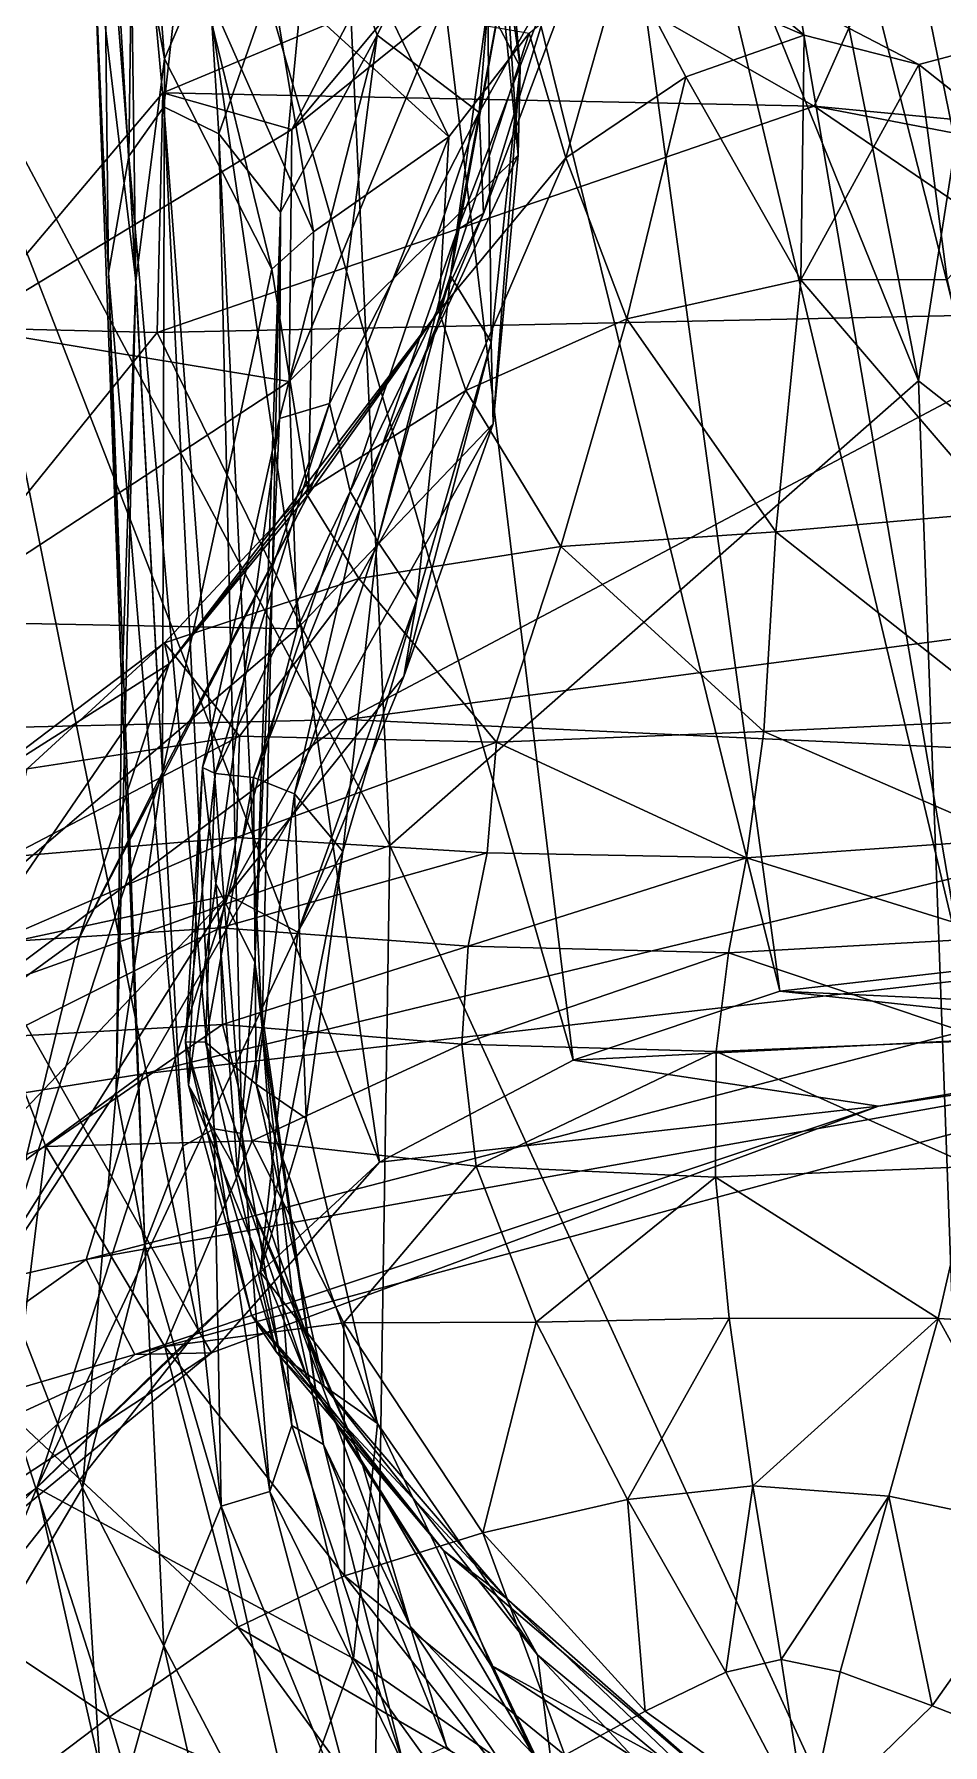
# Model space of a CAD drawing. Extents: x -1.1 to 1.1, y -4.3 to 7.3.
# Drawn here: x 0.6182 to 0.7677, y 0.1981 to 0.4796 of the extents above; entities that cross this region are included whole.
import ezdxf

# ---------------------------------------------------------------- set-up
doc = ezdxf.new("R2010")
doc.units = 0
doc.layers.add('T_REX$LWO', color=1, linetype='CONTINUOUS')

msp = doc.modelspace()

# ---------------------------------------------------------------- linework, layer by layer
at = {"layer": 'T_REX$LWO'}
for points in [[(0.66123, 0.67592, 3.32168), (0.53291, 0.6162, 3.41175), (0.67673, 0.34606, 3.34653)], [(0.66123, 0.67592, 3.32168), (0.76369, 0.42252, 3.28178), (0.71444, 0.6728, 3.22316)], [(0.66123, 0.67592, 3.32168), (0.67673, 0.34606, 3.34653), (0.76369, 0.42252, 3.28178)], [(0.79206, 0.60398, 3.12426), (0.71444, 0.6728, 3.22316), (0.76369, 0.42252, 3.28178)], [(0.69892, 0.62851, 1.79524), (0.71728, 0.64092, 1.87104), (0.77109, 0.32554, 1.63538)], [(0.71728, 0.64092, 1.87104), (0.73571, 0.6288, 1.96261), (0.79924, 0.31684, 1.67586)], [(0.79924, 0.31684, 1.67586), (0.77109, 0.32554, 1.63538), (0.71728, 0.64092, 1.87104)], [(0.67142, 0.60281, 1.74125), (0.69892, 0.62851, 1.79524), (0.74088, 0.32208, 1.60602)], [(0.77109, 0.32554, 1.63538), (0.74088, 0.32208, 1.60602), (0.69892, 0.62851, 1.79524)], [(0.73571, 0.6288, 1.96261), (0.81176, 0.57853, 2.07704), (0.82932, 0.28922, 1.72349)], [(0.82932, 0.28922, 1.72349), (0.79924, 0.31684, 1.67586), (0.73571, 0.6288, 1.96261)], [(0.53291, 0.6162, 3.41175), (0.5353, 0.2957, 3.39659), (0.67673, 0.34606, 3.34653)], [(0.63669, 0.55517, 1.70792), (0.67142, 0.60281, 1.74125), (0.70689, 0.31075, 1.58929)], [(0.74088, 0.32208, 1.60602), (0.70689, 0.31075, 1.58929), (0.67142, 0.60281, 1.74125)], [(0.85523, 0.35052, 3.07455), (0.79206, 0.60398, 3.12426), (0.76369, 0.42252, 3.28178)], [(0.60132, 0.48377, 1.69936), (0.63669, 0.55517, 1.70792), (0.675, 0.29397, 1.59023)], [(0.70689, 0.31075, 1.58929), (0.675, 0.29397, 1.59023), (0.63669, 0.55517, 1.70792)], [(0.69832, 0.53595, 0.83575), (0.66056, 0.46391, 0.96558), (0.69903, 0.49487, 0.98345)], [(0.69832, 0.53595, 0.83575), (0.6935, 0.5033, 0.82355), (0.66056, 0.46391, 0.96558)], [(0.63493, 0.439, 0.40895), (0.62791, 0.49757, 0.45645), (0.62953, 0.53057, 0.45489)], [(0.62953, 0.53057, 0.45489), (0.63399, 0.50644, 0.43429), (0.63493, 0.439, 0.40895)], [(0.69814, 0.47421, 0.76123), (0.6936, 0.52395, 0.77574), (0.69034, 0.53064, 0.74418)], [(0.69285, 0.48428, 0.73164), (0.69814, 0.47421, 0.76123), (0.69034, 0.53064, 0.74418)], [(0.66425, 0.50818, 0.53817), (0.67463, 0.4794, 0.58331), (0.69615, 0.52379, 0.58679)], [(0.67463, 0.4794, 0.58331), (0.69141, 0.46671, 0.63482), (0.69615, 0.52379, 0.58679)], [(0.69141, 0.46671, 0.63482), (0.71301, 0.50543, 0.6438), (0.69615, 0.52379, 0.58679)], [(0.69783, 0.45965, 0.81156), (0.6935, 0.5033, 0.82355), (0.6936, 0.52395, 0.77574)], [(0.69814, 0.47421, 0.76123), (0.69783, 0.45965, 0.81156), (0.6936, 0.52395, 0.77574)], [(0.63458, 0.5212, 0.49929), (0.62962, 0.51268, 0.48229), (0.63375, 0.45951, 0.47603)], [(0.63375, 0.45951, 0.47603), (0.6395, 0.46761, 0.48755), (0.63458, 0.5212, 0.49929)], [(0.63399, 0.50644, 0.43429), (0.63603, 0.52277, 0.43452), (0.63963, 0.47554, 0.41519)], [(0.64514, 0.5182, 0.51021), (0.63458, 0.5212, 0.49929), (0.6395, 0.46761, 0.48755)], [(0.63603, 0.52277, 0.43452), (0.64552, 0.48921, 0.41069), (0.63963, 0.47554, 0.41519)], [(0.6395, 0.46761, 0.48755), (0.64856, 0.46316, 0.50081), (0.64514, 0.5182, 0.51021)], [(0.66425, 0.50818, 0.53817), (0.64514, 0.5182, 0.51021), (0.64856, 0.46316, 0.50081)], [(0.62962, 0.51268, 0.48229), (0.62791, 0.49757, 0.45645), (0.6304, 0.44025, 0.4503)], [(0.6304, 0.44025, 0.4503), (0.63375, 0.45951, 0.47603), (0.62962, 0.51268, 0.48229)], [(0.64856, 0.46316, 0.50081), (0.65873, 0.45027, 0.53514), (0.66425, 0.50818, 0.53817)], [(0.67463, 0.4794, 0.58331), (0.66425, 0.50818, 0.53817), (0.65873, 0.45027, 0.53514)], [(0.63399, 0.50644, 0.43429), (0.63963, 0.47554, 0.41519), (0.63493, 0.439, 0.40895)], [(0.69141, 0.46671, 0.63482), (0.69214, 0.45006, 0.67426), (0.71301, 0.50543, 0.6438)], [(0.69214, 0.45006, 0.67426), (0.70546, 0.49347, 0.68662), (0.71301, 0.50543, 0.6438)], [(0.76321, 0.5053, 0.98988), (0.69903, 0.49487, 0.98345), (0.74652, 0.46776, 1.20558)], [(0.76321, 0.5053, 0.98988), (0.74652, 0.46776, 1.20558), (0.83197, 0.45964, 1.15263)], [(0.83197, 0.45964, 1.15263), (0.8095, 0.48125, 0.9791), (0.76321, 0.5053, 0.98988)], [(0.6935, 0.5033, 0.82355), (0.66016, 0.42244, 0.95051), (0.66056, 0.46391, 0.96558)], [(0.6935, 0.5033, 0.82355), (0.69783, 0.45965, 0.81156), (0.66016, 0.42244, 0.95051)], [(0.62791, 0.49757, 0.45645), (0.63493, 0.439, 0.40895), (0.6326, 0.37185, 0.40609)], [(0.6326, 0.37185, 0.40609), (0.6304, 0.44025, 0.4503), (0.62791, 0.49757, 0.45645)], [(0.7521, 0.48937, 0.40046), (0.77118, 0.49695, 0.40656), (0.77965, 0.47881, 0.37985)], [(0.69903, 0.49487, 0.98345), (0.63934, 0.46992, 1.15942), (0.74652, 0.46776, 1.20558)], [(0.69903, 0.49487, 0.98345), (0.66056, 0.46391, 0.96558), (0.63934, 0.46992, 1.15942)], [(0.68782, 0.44739, 0.69743), (0.69616, 0.49205, 0.70961), (0.70546, 0.49347, 0.68662)], [(0.70546, 0.49347, 0.68662), (0.69214, 0.45006, 0.67426), (0.68782, 0.44739, 0.69743)], [(0.68672, 0.43983, 0.71984), (0.69285, 0.48428, 0.73164), (0.69616, 0.49205, 0.70961)], [(0.69616, 0.49205, 0.70961), (0.68782, 0.44739, 0.69743), (0.68672, 0.43983, 0.71984)], [(0.69966, 0.47972, 0.34956), (0.71505, 0.49229, 0.35533), (0.70567, 0.45925, 0.33027)], [(0.70567, 0.45925, 0.33027), (0.71505, 0.49229, 0.35533), (0.72541, 0.47254, 0.33146)], [(0.71505, 0.49229, 0.35533), (0.72942, 0.49247, 0.36191), (0.74491, 0.47943, 0.33147)], [(0.71505, 0.49229, 0.35533), (0.74491, 0.47943, 0.33147), (0.72541, 0.47254, 0.33146)], [(0.74491, 0.47943, 0.33147), (0.72942, 0.49247, 0.36191), (0.76377, 0.47461, 0.33134)], [(0.72942, 0.49247, 0.36191), (0.73349, 0.4895, 0.39551), (0.77965, 0.47881, 0.37985)], [(0.76377, 0.47461, 0.33134), (0.72942, 0.49247, 0.36191), (0.77965, 0.47881, 0.37985)], [(0.64552, 0.48921, 0.41069), (0.65731, 0.4409, 0.37678), (0.63963, 0.47554, 0.41519)], [(0.66413, 0.44707, 0.3674), (0.64552, 0.48921, 0.41069), (0.65711, 0.4894, 0.4018)], [(0.64552, 0.48921, 0.41069), (0.66413, 0.44707, 0.3674), (0.65731, 0.4409, 0.37678)], [(0.67619, 0.48381, 0.37879), (0.68643, 0.46267, 0.35002), (0.65711, 0.4894, 0.4018)], [(0.68643, 0.46267, 0.35002), (0.66413, 0.44707, 0.3674), (0.65711, 0.4894, 0.4018)], [(0.77965, 0.47881, 0.37985), (0.73349, 0.4895, 0.39551), (0.7521, 0.48937, 0.40046)], [(0.69285, 0.48428, 0.73164), (0.68672, 0.43983, 0.71984), (0.69338, 0.42891, 0.74873)], [(0.69338, 0.42891, 0.74873), (0.69814, 0.47421, 0.76123), (0.69285, 0.48428, 0.73164)], [(0.56682, 0.40492, 1.70523), (0.60132, 0.48377, 1.69936), (0.64515, 0.26634, 1.60608)], [(0.675, 0.29397, 1.59023), (0.64515, 0.26634, 1.60608), (0.60132, 0.48377, 1.69936)], [(0.69966, 0.47972, 0.34956), (0.68643, 0.46267, 0.35002), (0.67619, 0.48381, 0.37879)], [(0.65873, 0.45027, 0.53514), (0.65854, 0.41632, 0.57654), (0.67463, 0.4794, 0.58331)], [(0.65854, 0.41632, 0.57654), (0.66676, 0.41881, 0.62661), (0.67463, 0.4794, 0.58331)], [(0.66676, 0.41881, 0.62661), (0.69141, 0.46671, 0.63482), (0.67463, 0.4794, 0.58331)], [(0.68478, 0.43398, 0.32929), (0.69966, 0.47972, 0.34956), (0.70567, 0.45925, 0.33027)], [(0.68643, 0.46267, 0.35002), (0.69966, 0.47972, 0.34956), (0.68478, 0.43398, 0.32929)], [(0.72541, 0.47254, 0.33146), (0.74491, 0.47943, 0.33147), (0.74435, 0.43916, 0.27821)], [(0.74435, 0.43916, 0.27821), (0.74491, 0.47943, 0.33147), (0.76377, 0.47461, 0.33134)], [(0.77965, 0.47881, 0.37985), (0.78544, 0.45741, 0.32945), (0.76377, 0.47461, 0.33134)], [(0.63493, 0.439, 0.40895), (0.63963, 0.47554, 0.41519), (0.6393, 0.35805, 0.34513)], [(0.63963, 0.47554, 0.41519), (0.65731, 0.4409, 0.37678), (0.6393, 0.35805, 0.34513)], [(0.69814, 0.47421, 0.76123), (0.69338, 0.42891, 0.74873), (0.69371, 0.41546, 0.79995)], [(0.69371, 0.41546, 0.79995), (0.69783, 0.45965, 0.81156), (0.69814, 0.47421, 0.76123)], [(0.76377, 0.47461, 0.33134), (0.76844, 0.4392, 0.28007), (0.74435, 0.43916, 0.27821)], [(0.76844, 0.4392, 0.28007), (0.76377, 0.47461, 0.33134), (0.78544, 0.45741, 0.32945)], [(0.70567, 0.45925, 0.33027), (0.72541, 0.47254, 0.33146), (0.71571, 0.43275, 0.27801)], [(0.71571, 0.43275, 0.27801), (0.72541, 0.47254, 0.33146), (0.74435, 0.43916, 0.27821)], [(0.63934, 0.46992, 1.15942), (0.60663, 0.43127, 1.16143), (0.6384, 0.43049, 1.30158)], [(0.66056, 0.46391, 0.96558), (0.60663, 0.43127, 1.16143), (0.63934, 0.46992, 1.15942)], [(0.6395, 0.46761, 0.48755), (0.63375, 0.45951, 0.47603), (0.64782, 0.29944, 0.44842)], [(0.74652, 0.46776, 1.20558), (0.63934, 0.46992, 1.15942), (0.6384, 0.43049, 1.30158)], [(0.6384, 0.43049, 1.30158), (0.79642, 0.43384, 1.36933), (0.74652, 0.46776, 1.20558)], [(0.64782, 0.29944, 0.44842), (0.65234, 0.29864, 0.45756), (0.6395, 0.46761, 0.48755)], [(0.64856, 0.46316, 0.50081), (0.6395, 0.46761, 0.48755), (0.65234, 0.29864, 0.45756)], [(0.87031, 0.44393, 1.30604), (0.83197, 0.45964, 1.15263), (0.74652, 0.46776, 1.20558)], [(0.74652, 0.46776, 1.20558), (0.79642, 0.43384, 1.36933), (0.87031, 0.44393, 1.30604)], [(0.66676, 0.41881, 0.62661), (0.67016, 0.40431, 0.6635), (0.69141, 0.46671, 0.63482)], [(0.67016, 0.40431, 0.6635), (0.69214, 0.45006, 0.67426), (0.69141, 0.46671, 0.63482)], [(0.66056, 0.46391, 0.96558), (0.66016, 0.42244, 0.95051), (0.60663, 0.43127, 1.16143)], [(0.65234, 0.29864, 0.45756), (0.65573, 0.3161, 0.48477), (0.64856, 0.46316, 0.50081)], [(0.65873, 0.45027, 0.53514), (0.64856, 0.46316, 0.50081), (0.65573, 0.3161, 0.48477)], [(0.66332, 0.4039, 0.33595), (0.68643, 0.46267, 0.35002), (0.68478, 0.43398, 0.32929)], [(0.66413, 0.44707, 0.3674), (0.68643, 0.46267, 0.35002), (0.66332, 0.4039, 0.33595)], [(0.63375, 0.45951, 0.47603), (0.6304, 0.44025, 0.4503), (0.64265, 0.2966, 0.42426)], [(0.64265, 0.2966, 0.42426), (0.64782, 0.29944, 0.44842), (0.63375, 0.45951, 0.47603)], [(0.69783, 0.45965, 0.81156), (0.66148, 0.38173, 0.93897), (0.66016, 0.42244, 0.95051)], [(0.69783, 0.45965, 0.81156), (0.69371, 0.41546, 0.79995), (0.66148, 0.38173, 0.93897)], [(0.68478, 0.43398, 0.32929), (0.70567, 0.45925, 0.33027), (0.6892, 0.42096, 0.28059)], [(0.6892, 0.42096, 0.28059), (0.70567, 0.45925, 0.33027), (0.71571, 0.43275, 0.27801)], [(0.65573, 0.3161, 0.48477), (0.65452, 0.32687, 0.5278), (0.65873, 0.45027, 0.53514)], [(0.65854, 0.41632, 0.57654), (0.65873, 0.45027, 0.53514), (0.65452, 0.32687, 0.5278)], [(0.69214, 0.45006, 0.67426), (0.67016, 0.40431, 0.6635), (0.67185, 0.40154, 0.68722)], [(0.67185, 0.40154, 0.68722), (0.68782, 0.44739, 0.69743), (0.69214, 0.45006, 0.67426)], [(0.65731, 0.4409, 0.37678), (0.66413, 0.44707, 0.3674), (0.66332, 0.4039, 0.33595)], [(0.68782, 0.44739, 0.69743), (0.67185, 0.40154, 0.68722), (0.67468, 0.39616, 0.71123)], [(0.67468, 0.39616, 0.71123), (0.68672, 0.43983, 0.71984), (0.68782, 0.44739, 0.69743)], [(0.6304, 0.44025, 0.4503), (0.6326, 0.37185, 0.40609), (0.6364, 0.28036, 0.3943)], [(0.6364, 0.28036, 0.3943), (0.64265, 0.2966, 0.42426), (0.6304, 0.44025, 0.4503)], [(0.65731, 0.4409, 0.37678), (0.66332, 0.4039, 0.33595), (0.6393, 0.35805, 0.34513)], [(0.68672, 0.43983, 0.71984), (0.67468, 0.39616, 0.71123), (0.68115, 0.3865, 0.74155)], [(0.68115, 0.3865, 0.74155), (0.69338, 0.42891, 0.74873), (0.68672, 0.43983, 0.71984)], [(0.76844, 0.4392, 0.28007), (0.77711, 0.40091, 0.22881), (0.74435, 0.43916, 0.27821)], [(0.63493, 0.439, 0.40895), (0.6393, 0.35805, 0.34513), (0.6317, 0.30547, 0.35879)], [(0.6326, 0.37185, 0.40609), (0.63493, 0.439, 0.40895), (0.6317, 0.30547, 0.35879)], [(0.71571, 0.43275, 0.27801), (0.74435, 0.43916, 0.27821), (0.74025, 0.3977, 0.22623)], [(0.77711, 0.40091, 0.22881), (0.74025, 0.3977, 0.22623), (0.74435, 0.43916, 0.27821)], [(0.79642, 0.43384, 1.36933), (0.6384, 0.43049, 1.30158), (0.66969, 0.36679, 1.41174)], [(0.68478, 0.43398, 0.32929), (0.66285, 0.4042, 0.28128), (0.64039, 0.37593, 0.28481)], [(0.64039, 0.37593, 0.28481), (0.66332, 0.4039, 0.33595), (0.68478, 0.43398, 0.32929)], [(0.66285, 0.4042, 0.28128), (0.68478, 0.43398, 0.32929), (0.6892, 0.42096, 0.28059)], [(0.66969, 0.36679, 1.41174), (0.86786, 0.39312, 1.44006), (0.79642, 0.43384, 1.36933)], [(0.60663, 0.43127, 1.16143), (0.58532, 0.36483, 1.30666), (0.6384, 0.43049, 1.30158)], [(0.66016, 0.42244, 0.95051), (0.59979, 0.38291, 1.13557), (0.60663, 0.43127, 1.16143)], [(0.6892, 0.42096, 0.28059), (0.71571, 0.43275, 0.27801), (0.70483, 0.39525, 0.22792)], [(0.70483, 0.39525, 0.22792), (0.71571, 0.43275, 0.27801), (0.74025, 0.3977, 0.22623)], [(0.6384, 0.43049, 1.30158), (0.58532, 0.36483, 1.30666), (0.66969, 0.36679, 1.41174)], [(0.67903, 0.37386, 0.79578), (0.69371, 0.41546, 0.79995), (0.69338, 0.42891, 0.74873)], [(0.69338, 0.42891, 0.74873), (0.68115, 0.3865, 0.74155), (0.67903, 0.37386, 0.79578)], [(0.66016, 0.42244, 0.95051), (0.66148, 0.38173, 0.93897), (0.59979, 0.38291, 1.13557)], [(0.76369, 0.42252, 3.28178), (0.67673, 0.34606, 3.34653), (0.77424, 0.13335, 3.23915)], [(0.85523, 0.35052, 3.07455), (0.76369, 0.42252, 3.28178), (0.77424, 0.13335, 3.23915)], [(0.66285, 0.4042, 0.28128), (0.6892, 0.42096, 0.28059), (0.67159, 0.39001, 0.23029)], [(0.67159, 0.39001, 0.23029), (0.6892, 0.42096, 0.28059), (0.70483, 0.39525, 0.22792)], [(0.64591, 0.35887, 0.62234), (0.66676, 0.41881, 0.62661), (0.65854, 0.41632, 0.57654)], [(0.64591, 0.35887, 0.62234), (0.64798, 0.3579, 0.65654), (0.66676, 0.41881, 0.62661)], [(0.64798, 0.3579, 0.65654), (0.67016, 0.40431, 0.6635), (0.66676, 0.41881, 0.62661)], [(0.6481, 0.33979, 0.5759), (0.64591, 0.35887, 0.62234), (0.65854, 0.41632, 0.57654)], [(0.65452, 0.32687, 0.5278), (0.6481, 0.33979, 0.5759), (0.65854, 0.41632, 0.57654)], [(0.69371, 0.41546, 0.79995), (0.65011, 0.33787, 0.93559), (0.66148, 0.38173, 0.93897)], [(0.69371, 0.41546, 0.79995), (0.67903, 0.37386, 0.79578), (0.65011, 0.33787, 0.93559)], [(0.64515, 0.26634, 1.60608), (0.61682, 0.23043, 1.62442), (0.56682, 0.40492, 1.70523)], [(0.66332, 0.4039, 0.33595), (0.64039, 0.37593, 0.28481), (0.62565, 0.33093, 0.29688)], [(0.6393, 0.35805, 0.34513), (0.66332, 0.4039, 0.33595), (0.62565, 0.33093, 0.29688)], [(0.63964, 0.37942, 0.23494), (0.66285, 0.4042, 0.28128), (0.67159, 0.39001, 0.23029)], [(0.64039, 0.37593, 0.28481), (0.66285, 0.4042, 0.28128), (0.63964, 0.37942, 0.23494)], [(0.67016, 0.40431, 0.6635), (0.64798, 0.3579, 0.65654), (0.65426, 0.35725, 0.68073)], [(0.65426, 0.35725, 0.68073), (0.67185, 0.40154, 0.68722), (0.67016, 0.40431, 0.6635)], [(0.67185, 0.40154, 0.68722), (0.65426, 0.35725, 0.68073), (0.66101, 0.35454, 0.70681)], [(0.66101, 0.35454, 0.70681), (0.67468, 0.39616, 0.71123), (0.67185, 0.40154, 0.68722)], [(0.77711, 0.40091, 0.22881), (0.77938, 0.36672, 0.18689), (0.74025, 0.3977, 0.22623)], [(0.70483, 0.39525, 0.22792), (0.74025, 0.3977, 0.22623), (0.73828, 0.36484, 0.18805)], [(0.77938, 0.36672, 0.18689), (0.73828, 0.36484, 0.18805), (0.74025, 0.3977, 0.22623)], [(0.67468, 0.39616, 0.71123), (0.66101, 0.35454, 0.70681), (0.66897, 0.34507, 0.73998)], [(0.66897, 0.34507, 0.73998), (0.68115, 0.3865, 0.74155), (0.67468, 0.39616, 0.71123)], [(0.67159, 0.39001, 0.23029), (0.70483, 0.39525, 0.22792), (0.69429, 0.36307, 0.18673)], [(0.69429, 0.36307, 0.18673), (0.70483, 0.39525, 0.22792), (0.73828, 0.36484, 0.18805)], [(0.86786, 0.39312, 1.44006), (0.66969, 0.36679, 1.41174), (0.84406, 0.35871, 1.47524)], [(0.63964, 0.37942, 0.23494), (0.67159, 0.39001, 0.23029), (0.652, 0.36406, 0.18965)], [(0.652, 0.36406, 0.18965), (0.67159, 0.39001, 0.23029), (0.69429, 0.36307, 0.18673)], [(0.66159, 0.33177, 0.79413), (0.67903, 0.37386, 0.79578), (0.68115, 0.3865, 0.74155)], [(0.68115, 0.3865, 0.74155), (0.66897, 0.34507, 0.73998), (0.66159, 0.33177, 0.79413)], [(0.66148, 0.38173, 0.93897), (0.59686, 0.32644, 1.12096), (0.59979, 0.38291, 1.13557)], [(0.66148, 0.38173, 0.93897), (0.65011, 0.33787, 0.93559), (0.59686, 0.32644, 1.12096)], [(0.60755, 0.35513, 0.23278), (0.63964, 0.37942, 0.23494), (0.61701, 0.35866, 0.19313)], [(0.60755, 0.35513, 0.23278), (0.64039, 0.37593, 0.28481), (0.63964, 0.37942, 0.23494)], [(0.61701, 0.35866, 0.19313), (0.63964, 0.37942, 0.23494), (0.652, 0.36406, 0.18965)], [(0.64039, 0.37593, 0.28481), (0.60755, 0.35513, 0.23278), (0.59362, 0.3076, 0.25646)], [(0.62565, 0.33093, 0.29688), (0.64039, 0.37593, 0.28481), (0.59362, 0.3076, 0.25646)], [(0.6364, 0.28036, 0.3943), (0.6326, 0.37185, 0.40609), (0.6317, 0.30547, 0.35879)], [(0.67903, 0.37386, 0.79578), (0.66159, 0.33177, 0.79413), (0.65011, 0.33787, 0.93559)], [(0.58532, 0.36483, 1.30666), (0.57967, 0.29946, 1.39562), (0.66969, 0.36679, 1.41174)], [(0.66969, 0.36679, 1.41174), (0.57967, 0.29946, 1.39562), (0.63612, 0.3085, 1.45529)], [(0.66969, 0.36679, 1.41174), (0.63612, 0.3085, 1.45529), (0.84406, 0.35871, 1.47524)], [(0.77938, 0.36672, 0.18689), (0.77909, 0.34711, 0.16045), (0.73828, 0.36484, 0.18805)], [(0.652, 0.36406, 0.18965), (0.65149, 0.34735, 0.16246), (0.61409, 0.3442, 0.165)], [(0.61701, 0.35866, 0.19313), (0.652, 0.36406, 0.18965), (0.61409, 0.3442, 0.165)], [(0.652, 0.36406, 0.18965), (0.69429, 0.36307, 0.18673), (0.65149, 0.34735, 0.16246)], [(0.69429, 0.36307, 0.18673), (0.73828, 0.36484, 0.18805), (0.73538, 0.34405, 0.16187)], [(0.77909, 0.34711, 0.16045), (0.73538, 0.34405, 0.16187), (0.73828, 0.36484, 0.18805)], [(0.69429, 0.36307, 0.18673), (0.69273, 0.34486, 0.16259), (0.65149, 0.34735, 0.16246)], [(0.73538, 0.34405, 0.16187), (0.69273, 0.34486, 0.16259), (0.69429, 0.36307, 0.18673)], [(0.6393, 0.35805, 0.34513), (0.62565, 0.33093, 0.29688), (0.61224, 0.27602, 0.30828)], [(0.6317, 0.30547, 0.35879), (0.6393, 0.35805, 0.34513), (0.61224, 0.27602, 0.30828)], [(0.84406, 0.35871, 1.47524), (0.63612, 0.3085, 1.45529), (0.82864, 0.33048, 1.49424)], [(0.6431, 0.31374, 0.65231), (0.64798, 0.3579, 0.65654), (0.64591, 0.35887, 0.62234)], [(0.6436, 0.30664, 0.61175), (0.6431, 0.31374, 0.65231), (0.64591, 0.35887, 0.62234)], [(0.64798, 0.3579, 0.65654), (0.6431, 0.31374, 0.65231), (0.64637, 0.31369, 0.67894)], [(0.6436, 0.30664, 0.61175), (0.64591, 0.35887, 0.62234), (0.6481, 0.33979, 0.5759)], [(0.64637, 0.31369, 0.67894), (0.65426, 0.35725, 0.68073), (0.64798, 0.3579, 0.65654)], [(0.65426, 0.35725, 0.68073), (0.64637, 0.31369, 0.67894), (0.6547, 0.30679, 0.70706)], [(0.6547, 0.30679, 0.70706), (0.66101, 0.35454, 0.70681), (0.65426, 0.35725, 0.68073)], [(0.66101, 0.35454, 0.70681), (0.6547, 0.30679, 0.70706), (0.66294, 0.30115, 0.73996)], [(0.66294, 0.30115, 0.73996), (0.66897, 0.34507, 0.73998), (0.66101, 0.35454, 0.70681)], [(0.65149, 0.34735, 0.16246), (0.64877, 0.33251, 0.13882), (0.61157, 0.33008, 0.14199)], [(0.61409, 0.3442, 0.165), (0.65149, 0.34735, 0.16246), (0.61157, 0.33008, 0.14199)], [(0.65149, 0.34735, 0.16246), (0.69273, 0.34486, 0.16259), (0.64877, 0.33251, 0.13882)], [(0.77909, 0.34711, 0.16045), (0.77754, 0.33093, 0.13572), (0.73538, 0.34405, 0.16187)], [(0.67673, 0.34606, 3.34653), (0.5353, 0.2957, 3.39659), (0.67239, 0.06605, 3.27455)], [(0.69273, 0.34486, 0.16259), (0.68961, 0.32949, 0.13813), (0.64877, 0.33251, 0.13882)], [(0.6554, 0.2759, 0.79731), (0.66159, 0.33177, 0.79413), (0.66897, 0.34507, 0.73998)], [(0.66897, 0.34507, 0.73998), (0.66294, 0.30115, 0.73996), (0.6554, 0.2759, 0.79731)], [(0.67673, 0.34606, 3.34653), (0.67239, 0.06605, 3.27455), (0.77424, 0.13335, 3.23915)], [(0.69273, 0.34486, 0.16259), (0.73538, 0.34405, 0.16187), (0.68961, 0.32949, 0.13813)], [(0.73538, 0.34405, 0.16187), (0.73246, 0.32841, 0.13707), (0.68961, 0.32949, 0.13813)], [(0.77754, 0.33093, 0.13572), (0.73246, 0.32841, 0.13707), (0.73538, 0.34405, 0.16187)], [(0.65011, 0.33787, 0.93559), (0.56517, 0.20267, 1.12057), (0.58241, 0.26659, 1.11667)], [(0.65011, 0.33787, 0.93559), (0.61863, 0.24037, 0.94813), (0.56517, 0.20267, 1.12057)], [(0.65011, 0.33787, 0.93559), (0.58241, 0.26659, 1.11667), (0.59686, 0.32644, 1.12096)], [(0.66159, 0.33177, 0.79413), (0.61863, 0.24037, 0.94813), (0.65011, 0.33787, 0.93559)], [(0.65164, 0.29224, 0.56503), (0.6436, 0.30664, 0.61175), (0.6481, 0.33979, 0.5759)], [(0.65164, 0.29224, 0.56503), (0.6481, 0.33979, 0.5759), (0.65452, 0.32687, 0.5278)], [(0.61157, 0.33008, 0.14199), (0.64877, 0.33251, 0.13882), (0.6131, 0.31456, 0.1222)], [(0.64877, 0.33251, 0.13882), (0.64918, 0.31659, 0.118), (0.6131, 0.31456, 0.1222)], [(0.64877, 0.33251, 0.13882), (0.68961, 0.32949, 0.13813), (0.64918, 0.31659, 0.118)], [(0.61224, 0.27602, 0.30828), (0.62565, 0.33093, 0.29688), (0.59362, 0.3076, 0.25646)], [(0.66159, 0.33177, 0.79413), (0.6554, 0.2759, 0.79731), (0.61863, 0.24037, 0.94813)], [(0.82864, 0.33048, 1.49424), (0.62673, 0.2779, 1.47939), (0.82204, 0.31288, 1.53397)], [(0.63612, 0.3085, 1.45529), (0.62673, 0.2779, 1.47939), (0.82864, 0.33048, 1.49424)], [(0.68961, 0.32949, 0.13813), (0.68855, 0.31338, 0.11557), (0.64918, 0.31659, 0.118)], [(0.68961, 0.32949, 0.13813), (0.73246, 0.32841, 0.13707), (0.68855, 0.31338, 0.11557)], [(0.77754, 0.33093, 0.13572), (0.77528, 0.31402, 0.11299), (0.73246, 0.32841, 0.13707)], [(0.66092, 0.26987, 0.52751), (0.65164, 0.29224, 0.56503), (0.65452, 0.32687, 0.5278)], [(0.65452, 0.32687, 0.5278), (0.65573, 0.3161, 0.48477), (0.6658, 0.24746, 0.49153)], [(0.6658, 0.24746, 0.49153), (0.66092, 0.26987, 0.52751), (0.65452, 0.32687, 0.5278)], [(0.73246, 0.32841, 0.13707), (0.73039, 0.31214, 0.11368), (0.68855, 0.31338, 0.11557)], [(0.77528, 0.31402, 0.11299), (0.73039, 0.31214, 0.11368), (0.73246, 0.32841, 0.13707)], [(0.74088, 0.32208, 1.60602), (0.77109, 0.32554, 1.63538), (0.87456, 0.3077, 1.56349)], [(0.70689, 0.31075, 1.58929), (0.74088, 0.32208, 1.60602), (0.84046, 0.31746, 1.55753)], [(0.87456, 0.3077, 1.56349), (0.84046, 0.31746, 1.55753), (0.74088, 0.32208, 1.60602)], [(0.6131, 0.31456, 0.1222), (0.64918, 0.31659, 0.118), (0.62009, 0.29653, 0.10668)], [(0.64918, 0.31659, 0.118), (0.65407, 0.29744, 0.10186), (0.62009, 0.29653, 0.10668)], [(0.64918, 0.31659, 0.118), (0.68855, 0.31338, 0.11557), (0.65407, 0.29744, 0.10186)], [(0.65573, 0.3161, 0.48477), (0.65234, 0.29864, 0.45756), (0.66059, 0.25062, 0.46469)], [(0.66059, 0.25062, 0.46469), (0.6658, 0.24746, 0.49153), (0.65573, 0.3161, 0.48477)], [(0.84046, 0.31746, 1.55753), (0.75715, 0.30314, 1.57006), (0.70689, 0.31075, 1.58929)], [(0.82204, 0.31288, 1.53397), (0.75715, 0.30314, 1.57006), (0.84046, 0.31746, 1.55753)], [(0.6131, 0.31456, 0.1222), (0.62009, 0.29653, 0.10668), (0.58941, 0.28392, 0.11108)], [(0.62673, 0.2779, 1.47939), (0.63477, 0.26227, 1.50957), (0.82204, 0.31288, 1.53397)], [(0.82204, 0.31288, 1.53397), (0.63477, 0.26227, 1.50957), (0.75715, 0.30314, 1.57006)], [(0.65395, 0.26875, 0.642), (0.6431, 0.31374, 0.65231), (0.6436, 0.30664, 0.61175)], [(0.65801, 0.26275, 0.66754), (0.64637, 0.31369, 0.67894), (0.6431, 0.31374, 0.65231)], [(0.6431, 0.31374, 0.65231), (0.65395, 0.26875, 0.642), (0.65801, 0.26275, 0.66754)], [(0.66591, 0.25708, 0.69678), (0.6547, 0.30679, 0.70706), (0.64637, 0.31369, 0.67894)], [(0.64637, 0.31369, 0.67894), (0.65801, 0.26275, 0.66754), (0.66591, 0.25708, 0.69678)], [(0.68855, 0.31338, 0.11557), (0.69094, 0.29329, 0.09772), (0.65407, 0.29744, 0.10186)], [(0.68855, 0.31338, 0.11557), (0.73039, 0.31214, 0.11368), (0.69094, 0.29329, 0.09772)], [(0.77528, 0.31402, 0.11299), (0.77268, 0.29325, 0.0946), (0.73039, 0.31214, 0.11368)], [(0.675, 0.29397, 1.59023), (0.70689, 0.31075, 1.58929), (0.75715, 0.30314, 1.57006)], [(0.73039, 0.31214, 0.11368), (0.73029, 0.2915, 0.09465), (0.69094, 0.29329, 0.09772)], [(0.77268, 0.29325, 0.0946), (0.73029, 0.2915, 0.09465), (0.73039, 0.31214, 0.11368)], [(0.63612, 0.3085, 1.45529), (0.5795, 0.26703, 1.45027), (0.62673, 0.2779, 1.47939)], [(0.57967, 0.29946, 1.39562), (0.5795, 0.26703, 1.45027), (0.63612, 0.3085, 1.45529)], [(0.62615, 0.24034, 0.35336), (0.6317, 0.30547, 0.35879), (0.61224, 0.27602, 0.30828)], [(0.6317, 0.30547, 0.35879), (0.62615, 0.24034, 0.35336), (0.6364, 0.28036, 0.3943)], [(0.6436, 0.30664, 0.61175), (0.66324, 0.25817, 0.60147), (0.65395, 0.26875, 0.642)], [(0.66324, 0.25817, 0.60147), (0.6436, 0.30664, 0.61175), (0.65164, 0.29224, 0.56503)], [(0.67468, 0.25096, 0.73976), (0.66294, 0.30115, 0.73996), (0.6547, 0.30679, 0.70706)], [(0.6547, 0.30679, 0.70706), (0.66591, 0.25708, 0.69678), (0.67468, 0.25096, 0.73976)], [(0.63477, 0.26227, 1.50957), (0.64736, 0.26256, 1.57337), (0.75715, 0.30314, 1.57006)], [(0.75715, 0.30314, 1.57006), (0.64736, 0.26256, 1.57337), (0.675, 0.29397, 1.59023)], [(0.64782, 0.29944, 0.44842), (0.64265, 0.2966, 0.42426), (0.64895, 0.23731, 0.42045)], [(0.64895, 0.23731, 0.42045), (0.65695, 0.23975, 0.44145), (0.64782, 0.29944, 0.44842)], [(0.65234, 0.29864, 0.45756), (0.64782, 0.29944, 0.44842), (0.65695, 0.23975, 0.44145)], [(0.65695, 0.23975, 0.44145), (0.66059, 0.25062, 0.46469), (0.65234, 0.29864, 0.45756)], [(0.66294, 0.30115, 0.73996), (0.67468, 0.25096, 0.73976), (0.6554, 0.2759, 0.79731)], [(0.5353, 0.2957, 3.39659), (0.56624, -0.02362, 3.39177), (0.67239, 0.06605, 3.27455)], [(0.58941, 0.28392, 0.11108), (0.62009, 0.29653, 0.10668), (0.61468, 0.2521, 0.09297)], [(0.62009, 0.29653, 0.10668), (0.63969, 0.26362, 0.0924), (0.61468, 0.2521, 0.09297)], [(0.62009, 0.29653, 0.10668), (0.65407, 0.29744, 0.10186), (0.63969, 0.26362, 0.0924)], [(0.64895, 0.23731, 0.42045), (0.64265, 0.2966, 0.42426), (0.6364, 0.28036, 0.3943)], [(0.65407, 0.29744, 0.10186), (0.66914, 0.26751, 0.09016), (0.63969, 0.26362, 0.0924)], [(0.65407, 0.29744, 0.10186), (0.69094, 0.29329, 0.09772), (0.66914, 0.26751, 0.09016)], [(0.64515, 0.26634, 1.60608), (0.675, 0.29397, 1.59023), (0.64736, 0.26256, 1.57337)], [(0.69094, 0.29329, 0.09772), (0.70081, 0.26764, 0.08701), (0.66914, 0.26751, 0.09016)], [(0.69094, 0.29329, 0.09772), (0.73029, 0.2915, 0.09465), (0.70081, 0.26764, 0.08701)], [(0.73029, 0.2915, 0.09465), (0.77268, 0.29325, 0.0946), (0.76696, 0.2682, 0.08406)], [(0.76696, 0.2682, 0.08406), (0.77268, 0.29325, 0.0946), (0.80355, 0.26621, 0.08424)], [(0.65164, 0.29224, 0.56503), (0.67197, 0.24492, 0.56228), (0.66324, 0.25817, 0.60147)], [(0.67197, 0.24492, 0.56228), (0.65164, 0.29224, 0.56503), (0.66092, 0.26987, 0.52751)], [(0.73029, 0.2915, 0.09465), (0.73253, 0.26825, 0.0844), (0.70081, 0.26764, 0.08701)], [(0.73253, 0.26825, 0.0844), (0.73029, 0.2915, 0.09465), (0.76696, 0.2682, 0.08406)], [(0.63952, 0.21437, 0.38959), (0.6364, 0.28036, 0.3943), (0.62615, 0.24034, 0.35336)], [(0.63952, 0.21437, 0.38959), (0.64895, 0.23731, 0.42045), (0.6364, 0.28036, 0.3943)], [(0.5795, 0.26703, 1.45027), (0.58378, 0.24743, 1.48698), (0.62673, 0.2779, 1.47939)], [(0.62673, 0.2779, 1.47939), (0.58378, 0.24743, 1.48698), (0.63477, 0.26227, 1.50957)], [(0.61224, 0.27602, 0.30828), (0.60649, 0.20734, 0.3208), (0.62615, 0.24034, 0.35336)], [(0.6554, 0.2759, 0.79731), (0.67072, 0.21226, 0.80675), (0.61863, 0.24037, 0.94813)], [(0.67468, 0.25096, 0.73976), (0.67072, 0.21226, 0.80675), (0.6554, 0.2759, 0.79731)], [(0.63969, 0.26362, 0.0924), (0.66914, 0.26751, 0.09016), (0.66923, 0.22586, 0.07928)], [(0.68556, 0.23005, 0.63881), (0.65395, 0.26875, 0.642), (0.66324, 0.25817, 0.60147)], [(0.65395, 0.26875, 0.642), (0.68556, 0.23005, 0.63881), (0.65801, 0.26275, 0.66754)], [(0.66092, 0.26987, 0.52751), (0.68005, 0.21761, 0.52508), (0.67197, 0.24492, 0.56228)], [(0.68005, 0.21761, 0.52508), (0.66092, 0.26987, 0.52751), (0.6658, 0.24746, 0.49153)], [(0.66914, 0.26751, 0.09016), (0.70081, 0.26764, 0.08701), (0.69202, 0.23297, 0.07984)], [(0.66914, 0.26751, 0.09016), (0.69202, 0.23297, 0.07984), (0.66923, 0.22586, 0.07928)], [(0.70081, 0.26764, 0.08701), (0.71584, 0.23843, 0.07864), (0.69202, 0.23297, 0.07984)], [(0.70081, 0.26764, 0.08701), (0.73253, 0.26825, 0.0844), (0.71584, 0.23843, 0.07864)], [(0.73253, 0.26825, 0.0844), (0.73646, 0.24069, 0.07683), (0.71584, 0.23843, 0.07864)], [(0.73646, 0.24069, 0.07683), (0.73253, 0.26825, 0.0844), (0.76696, 0.2682, 0.08406)], [(0.76696, 0.2682, 0.08406), (0.75885, 0.23896, 0.07604), (0.73646, 0.24069, 0.07683)], [(0.75885, 0.23896, 0.07604), (0.76696, 0.2682, 0.08406), (0.78626, 0.23322, 0.07447)], [(0.76696, 0.2682, 0.08406), (0.80355, 0.26621, 0.08424), (0.78626, 0.23322, 0.07447)], [(0.64736, 0.26256, 1.57337), (0.60825, 0.23039, 1.58912), (0.64515, 0.26634, 1.60608)], [(0.61682, 0.23043, 1.62442), (0.64515, 0.26634, 1.60608), (0.60825, 0.23039, 1.58912)], [(0.58378, 0.24743, 1.48698), (0.60178, 0.23269, 1.53796), (0.63477, 0.26227, 1.50957)], [(0.60178, 0.23269, 1.53796), (0.60825, 0.23039, 1.58912), (0.64736, 0.26256, 1.57337)], [(0.63477, 0.26227, 1.50957), (0.60178, 0.23269, 1.53796), (0.64736, 0.26256, 1.57337)], [(0.61468, 0.2521, 0.09297), (0.63969, 0.26362, 0.0924), (0.6517, 0.21743, 0.07777)], [(0.63969, 0.26362, 0.0924), (0.66923, 0.22586, 0.07928), (0.6517, 0.21743, 0.07777)], [(0.65801, 0.26275, 0.66754), (0.69587, 0.22218, 0.66775), (0.66591, 0.25708, 0.69678)], [(0.68556, 0.23005, 0.63881), (0.69587, 0.22218, 0.66775), (0.65801, 0.26275, 0.66754)], [(0.66324, 0.25817, 0.60147), (0.69333, 0.21115, 0.59838), (0.68556, 0.23005, 0.63881)], [(0.69333, 0.21115, 0.59838), (0.66324, 0.25817, 0.60147), (0.67197, 0.24492, 0.56228)], [(0.66591, 0.25708, 0.69678), (0.70103, 0.21285, 0.70285), (0.67468, 0.25096, 0.73976)], [(0.69587, 0.22218, 0.66775), (0.70103, 0.21285, 0.70285), (0.66591, 0.25708, 0.69678)], [(0.63051, 0.20259, 0.0725), (0.59201, 0.22815, 0.09162), (0.61468, 0.2521, 0.09297)], [(0.61468, 0.2521, 0.09297), (0.6517, 0.21743, 0.07777), (0.63051, 0.20259, 0.0725)], [(0.66059, 0.25062, 0.46469), (0.65695, 0.23975, 0.44145), (0.67903, 0.19467, 0.46509)], [(0.6658, 0.24746, 0.49153), (0.66059, 0.25062, 0.46469), (0.67903, 0.19467, 0.46509)], [(0.67468, 0.25096, 0.73976), (0.70405, 0.18918, 0.74258), (0.67072, 0.21226, 0.80675)], [(0.70103, 0.21285, 0.70285), (0.70405, 0.18918, 0.74258), (0.67468, 0.25096, 0.73976)], [(0.67903, 0.19467, 0.46509), (0.68604, 0.19778, 0.4941), (0.6658, 0.24746, 0.49153)], [(0.6658, 0.24746, 0.49153), (0.68604, 0.19778, 0.4941), (0.68005, 0.21761, 0.52508)], [(0.67197, 0.24492, 0.56228), (0.70025, 0.19657, 0.56089), (0.69333, 0.21115, 0.59838)], [(0.70025, 0.19657, 0.56089), (0.67197, 0.24492, 0.56228), (0.68005, 0.21761, 0.52508)], [(0.61863, 0.24037, 0.94813), (0.56075, 0.09971, 1.12256), (0.56517, 0.20267, 1.12057)], [(0.61863, 0.24037, 0.94813), (0.64246, 0.13463, 0.94239), (0.56075, 0.09971, 1.12256)], [(0.62994, 0.17972, 0.35945), (0.62615, 0.24034, 0.35336), (0.60649, 0.20734, 0.3208)], [(0.67072, 0.21226, 0.80675), (0.64246, 0.13463, 0.94239), (0.61863, 0.24037, 0.94813)], [(0.62615, 0.24034, 0.35336), (0.62994, 0.17972, 0.35945), (0.63952, 0.21437, 0.38959)], [(0.65695, 0.23975, 0.44145), (0.64895, 0.23731, 0.42045), (0.67353, 0.17755, 0.43583)], [(0.65695, 0.23975, 0.44145), (0.67353, 0.17755, 0.43583), (0.67903, 0.19467, 0.46509)], [(0.71584, 0.23843, 0.07864), (0.73646, 0.24069, 0.07683), (0.73202, 0.21003, 0.06803)], [(0.73646, 0.24069, 0.07683), (0.74108, 0.21211, 0.06761), (0.73202, 0.21003, 0.06803)], [(0.74108, 0.21211, 0.06761), (0.73646, 0.24069, 0.07683), (0.75885, 0.23896, 0.07604)], [(0.64895, 0.23731, 0.42045), (0.63952, 0.21437, 0.38959), (0.66526, 0.16506, 0.41404)], [(0.64895, 0.23731, 0.42045), (0.66526, 0.16506, 0.41404), (0.67353, 0.17755, 0.43583)], [(0.69202, 0.23297, 0.07984), (0.71584, 0.23843, 0.07864), (0.71875, 0.20357, 0.06695)], [(0.71584, 0.23843, 0.07864), (0.73202, 0.21003, 0.06803), (0.71875, 0.20357, 0.06695)], [(0.75885, 0.23896, 0.07604), (0.75082, 0.21006, 0.06655), (0.74108, 0.21211, 0.06761)], [(0.75082, 0.21006, 0.06655), (0.75885, 0.23896, 0.07604), (0.76596, 0.20449, 0.06381)], [(0.75885, 0.23896, 0.07604), (0.78626, 0.23322, 0.07447), (0.76596, 0.20449, 0.06381)], [(0.66923, 0.22586, 0.07928), (0.69202, 0.23297, 0.07984), (0.70551, 0.19636, 0.06495)], [(0.69202, 0.23297, 0.07984), (0.71875, 0.20357, 0.06695), (0.70551, 0.19636, 0.06495)], [(0.76596, 0.20449, 0.06381), (0.78626, 0.23322, 0.07447), (0.78163, 0.19835, 0.06024)], [(0.59201, 0.22815, 0.09162), (0.63051, 0.20259, 0.0725), (0.60192, 0.18097, 0.0658)], [(0.73296, 0.18959, 0.63616), (0.68556, 0.23005, 0.63881), (0.69333, 0.21115, 0.59838)], [(0.68556, 0.23005, 0.63881), (0.73296, 0.18959, 0.63616), (0.69587, 0.22218, 0.66775)], [(0.6517, 0.21743, 0.07777), (0.66923, 0.22586, 0.07928), (0.69658, 0.19131, 0.06365)], [(0.66923, 0.22586, 0.07928), (0.70551, 0.19636, 0.06495), (0.69658, 0.19131, 0.06365)], [(0.69587, 0.22218, 0.66775), (0.73507, 0.18464, 0.6655), (0.70103, 0.21285, 0.70285)], [(0.73296, 0.18959, 0.63616), (0.73507, 0.18464, 0.6655), (0.69587, 0.22218, 0.66775)], [(0.67709, 0.18269, 0.0592), (0.63051, 0.20259, 0.0725), (0.6517, 0.21743, 0.07777)], [(0.6517, 0.21743, 0.07777), (0.69658, 0.19131, 0.06365), (0.67709, 0.18269, 0.0592)], [(0.68005, 0.21761, 0.52508), (0.70727, 0.17665, 0.5258), (0.70025, 0.19657, 0.56089)], [(0.70727, 0.17665, 0.5258), (0.68005, 0.21761, 0.52508), (0.68604, 0.19778, 0.4941)], [(0.65674, 0.13795, 0.3852), (0.63952, 0.21437, 0.38959), (0.62994, 0.17972, 0.35945)], [(0.63952, 0.21437, 0.38959), (0.65674, 0.13795, 0.3852), (0.66526, 0.16506, 0.41404)], [(0.67072, 0.21226, 0.80675), (0.70434, 0.16556, 0.79335), (0.64246, 0.13463, 0.94239)], [(0.70405, 0.18918, 0.74258), (0.70434, 0.16556, 0.79335), (0.67072, 0.21226, 0.80675)], [(0.69333, 0.21115, 0.59838), (0.73374, 0.18505, 0.59759), (0.73296, 0.18959, 0.63616)], [(0.73374, 0.18505, 0.59759), (0.69333, 0.21115, 0.59838), (0.70025, 0.19657, 0.56089)], [(0.70103, 0.21285, 0.70285), (0.73871, 0.17255, 0.70244), (0.70405, 0.18918, 0.74258)], [(0.73507, 0.18464, 0.6655), (0.73871, 0.17255, 0.70244), (0.70103, 0.21285, 0.70285)], [(0.74108, 0.21211, 0.06761), (0.74536, 0.18443, 0.05445), (0.73202, 0.21003, 0.06803)], [(0.74536, 0.18443, 0.05445), (0.74108, 0.21211, 0.06761), (0.75082, 0.21006, 0.06655)], [(0.73202, 0.21003, 0.06803), (0.74536, 0.18443, 0.05445), (0.71875, 0.20357, 0.06695)], [(0.74536, 0.18443, 0.05445), (0.75082, 0.21006, 0.06655), (0.76596, 0.20449, 0.06381)], [(0.62077, 0.13573, 0.32979), (0.60649, 0.20734, 0.3208), (0.59008, 0.1662, 0.28596)], [(0.60649, 0.20734, 0.3208), (0.62077, 0.13573, 0.32979), (0.62994, 0.17972, 0.35945)], [(0.71875, 0.20357, 0.06695), (0.74536, 0.18443, 0.05445), (0.70551, 0.19636, 0.06495)], [(0.74536, 0.18443, 0.05445), (0.76596, 0.20449, 0.06381), (0.78163, 0.19835, 0.06024)], [(0.64097, 0.16731, 0.0483), (0.60192, 0.18097, 0.0658), (0.63051, 0.20259, 0.0725)], [(0.63051, 0.20259, 0.0725), (0.67709, 0.18269, 0.0592), (0.64097, 0.16731, 0.0483)], [(0.74536, 0.18443, 0.05445), (0.78163, 0.19835, 0.06024), (0.79301, 0.19435, 0.05774)]]:
    msp.add_3dface(points, dxfattribs=at)

doc.saveas('drawing.dxf')
